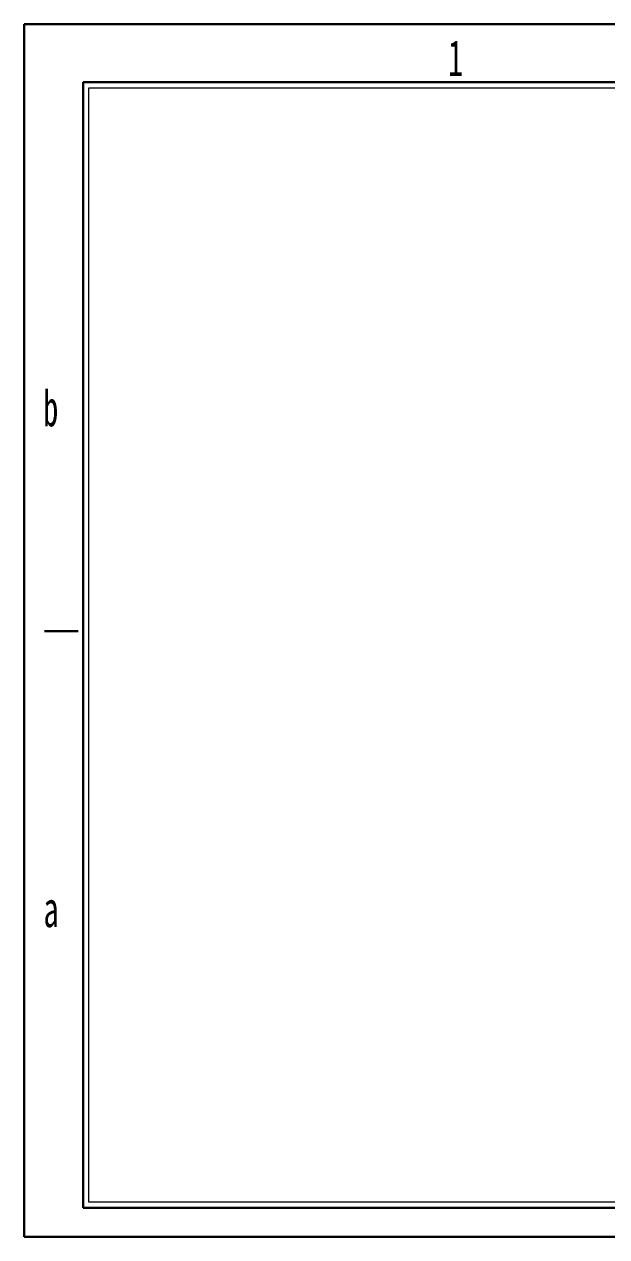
# Model space of a CAD drawing. Header units: millimetres. Extents: x 0 to 227, y 0 to 160.
# Drawn here: x 0 to 77, y 0 to 160.1 of the extents above; entities that cross this region are included whole.
import ezdxf

# ---------------------------------------------------------------- set-up
doc = ezdxf.new("R2010")
doc.units = ezdxf.units.MM
doc.layers.add('SLD-0', color=179, linetype='Continuous', lineweight=30)
doc.layers.add('粗实线层', color=7, linetype='Continuous', lineweight=35)
doc.styles.add('SLDTEXTSTYLE6', font='', dxfattribs={"width": 0.62})
doc.styles.get('SLDTEXTSTYLE6').set_extended_font_data('宋体')

# ---------------------------------------------------------------- blocks, each defined once
blk = doc.blocks.new('图框_1')
at = {"layer": 'SLD-0', "color": 0}
for p, q in [((0, 207.38), (293.52, 207.38)), ((0, 0), (0, 207.38)), ((293.52, 0), (0, 0))]:
    blk.add_line(p, q, dxfattribs=at)
at = {"layer": 'SLD-0', "color": 0, "linetype": 'Continuous'}
for p, q in [((10.1, 4.94), (10.1, 197.5)), ((10.1, 197.5), (288.58, 197.5)), ((9.21, 103.56), (3.48, 103.56)), ((288.58, 4.94), (10.1, 4.94))]:
    blk.add_line(p, q, dxfattribs=at)
at = {"layer": 'SLD-0', "color": 0, "lineweight": 15}
for p, q in [((11.08, 5.93), (11.08, 196.52)), ((11.08, 196.52), (287.59, 196.52)), ((287.59, 5.93), (11.08, 5.93))]:
    blk.add_line(p, q, dxfattribs=at)
at = {"layer": 'SLD-0', "color": 0, "char_height": 6.17, "attachment_point": 1, "style": 'SLDTEXTSTYLE6'}
for s, insert, width in [('1', (72.52, 204.68), 3.1728), ('b', (3.24, 144.8), 6.4386), ('a', (3.29, 59.13), 6.3735)]:
    blk.add_mtext(s, dxfattribs=dict(at, insert=insert, width=width))
blk = doc.blocks.new('图框1_1')
at = {"layer": '粗实线层', "color": 0}
blk.add_blockref('图框_1', (0, 0), dxfattribs=at)

msp = doc.modelspace()

# ---------------------------------------------------------------- block references
at = {"layer": '粗实线层', "color": 0, "xscale": 0.7719927181873161, "yscale": 0.7719927181873161, "zscale": 0.7719927181873161}
msp.add_blockref('图框1_1', (0, 0), dxfattribs=at)

doc.saveas('drawing.dxf')
